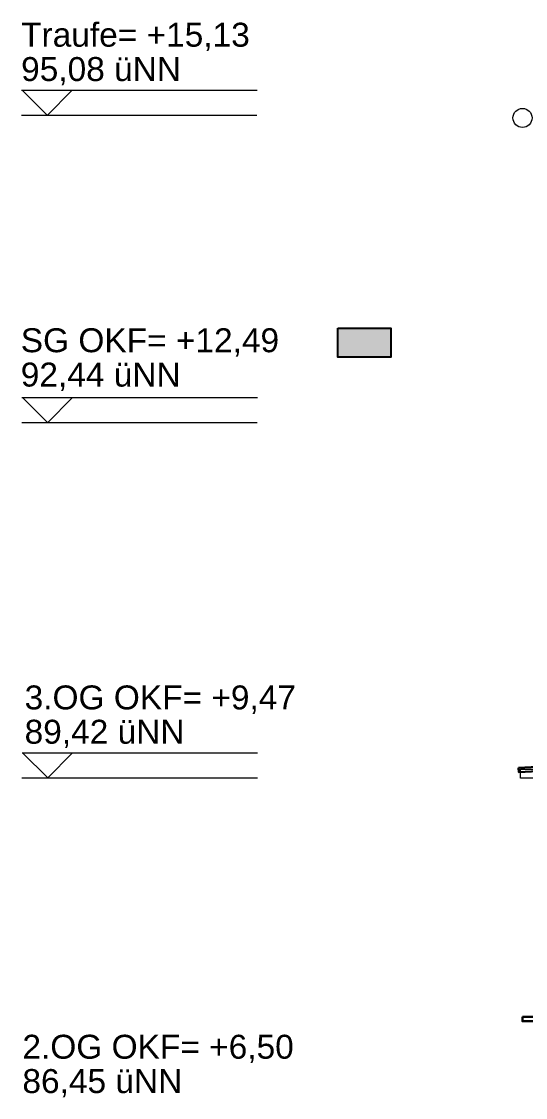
# Model space of a CAD drawing. Header units: millimetres. Extents: x 2 to 42044, y 4087 to 28530.
# Drawn here: x 3112 to 7389, y 15369 to 24505 of the extents above; entities that cross this region are included whole.
import ezdxf

# ---------------------------------------------------------------- set-up
doc = ezdxf.new("R2010")
doc.units = ezdxf.units.MM
doc.header["$LTSCALE"] = 50
for name, color, linetype in [('03_Sanitaer', 5, 'Continuous'), ('05_Linien_stark', 7, 'Continuous'), ('07_Bemassung', 6, 'Continuous'), ('10_Text', 7, 'Continuous')]:
    doc.layers.add(name, color=color, linetype=linetype)
doc.styles.add('PLAN', font='arial.ttf')

msp = doc.modelspace()

# ---------------------------------------------------------------- hatches: boundary and pattern name
at = {"layer": '03_Sanitaer', "transparency": 33554493}
msp.add_hatch(color=7, dxfattribs=at).paths.add_polyline_path([(5796.8, 21901.8), (6246.2, 21901.8), (6246.2, 21655.1), (5796.8, 21655.1)])

# ---------------------------------------------------------------- linework, layer by layer
at = {"layer": '03_Sanitaer'}
msp.add_lwpolyline([(5796.8, 21901.8), (6246.2, 21901.8), (6246.2, 21655.1), (5796.8, 21655.1)], close=True, dxfattribs=at)
at = {"layer": '05_Linien_stark', "lineweight": 15}
for p, q in [((3112.1, 23921.6), (5110.6, 23921.6)), ((3330.3, 23709), (3117, 23922.4)), ((3330.7, 23710.5), (3539, 23918.8)), ((3111.5, 23709.3), (5110.1, 23709.3)), ((3115, 21312.5), (5113.5, 21312.5)), ((3333.3, 21099.9), (3119.9, 21313.2)), ((3333.6, 21101.4), (3541.9, 21309.7)), ((3114.5, 21100.2), (5112.9, 21100.2)), ((3115.6, 18294.6), (5114.1, 18294.6)), ((3333.9, 18081.9), (3120.5, 18295.3)), ((3334.2, 18083.5), (3542.5, 18291.8)), ((3115.1, 18082.3), (5113.6, 18082.3))]:
    msp.add_line(p, q, dxfattribs=at)
at = {"layer": '05_Linien_stark', "lineweight": 30}
for points in [[(7330.5, 18168.3), (7332.4, 18131.9), (7604.9, 18146.2), (7603, 18182.6)], [(7364.1, 16053.3), (7770, 16053.3), (7770, 16016.9), (7364.1, 16016.9)]]:
    msp.add_lwpolyline(points, close=True, dxfattribs=at)
at = {"layer": '05_Linien_stark', "lineweight": 18}
msp.add_lwpolyline([(7347.4, 18156.9), (18989.1, 18156.9), (18989.1, 18081.4), (7347.4, 18081.4)], close=True, dxfattribs=at)
at = {"layer": '07_Bemassung', "lineweight": 15}
msp.add_circle((7364.1, 23686.5), 80.9, dxfattribs=at)

# ---------------------------------------------------------------- texts
at = {"layer": '10_Text', "style": 'PLAN'}
for s, p in [('Traufe= +15,13', (3108.2, 24291.5)), ('95,08 üNN', (3108.2, 24000.1)), ('SG OKF= +12,49', (3105.1, 21697.2)), ('92,44 üNN', (3105.1, 21405.7)), ('3.OG OKF= +9,47', (3137.8, 18664.4)), ('89,42 üNN', (3137.8, 18373)), ('2.OG OKF= +6,50', (3119.1, 15698.3)), ('86,45 üNN', (3119.1, 15406.8))]:
    msp.add_text(s, height=203.2, dxfattribs=at).set_placement(p)

doc.saveas('drawing.dxf')
